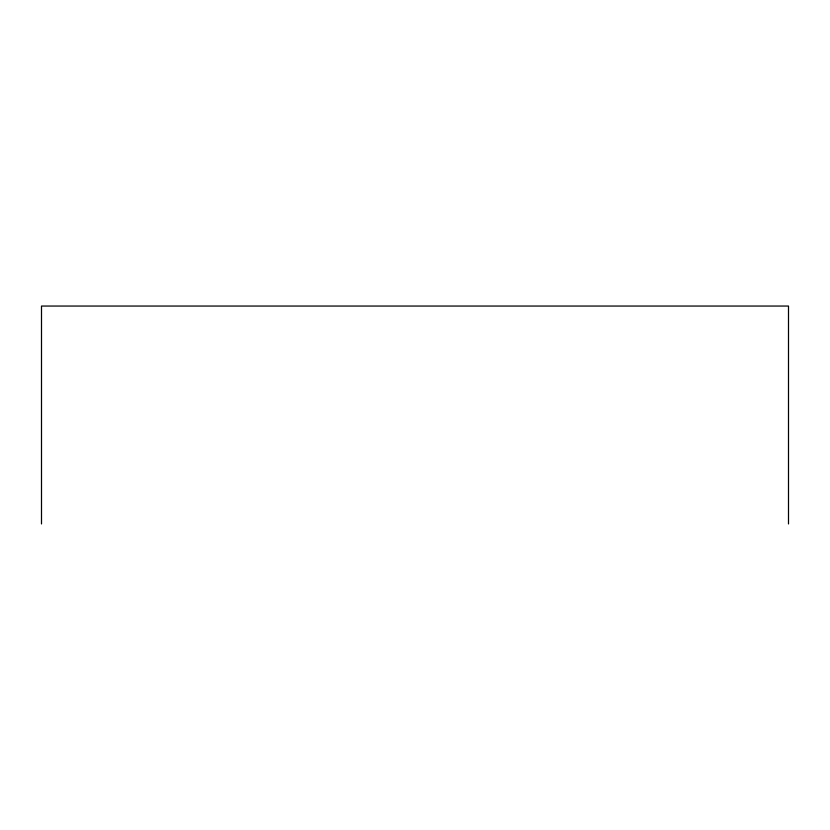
<?xml version="1.0" encoding="UTF-8"?>
<svg xmlns="http://www.w3.org/2000/svg" width="830" height="830" viewBox="0 0 830 830"><rect width="100%" height="100%" fill="white"/><g stroke="black" fill="none" stroke-linecap="round" stroke-linejoin="round"><path stroke-width="1.25" d="M788.5 523.948L788.5 306.052L41.5 306.052L41.5 523.948"/></g></svg>
